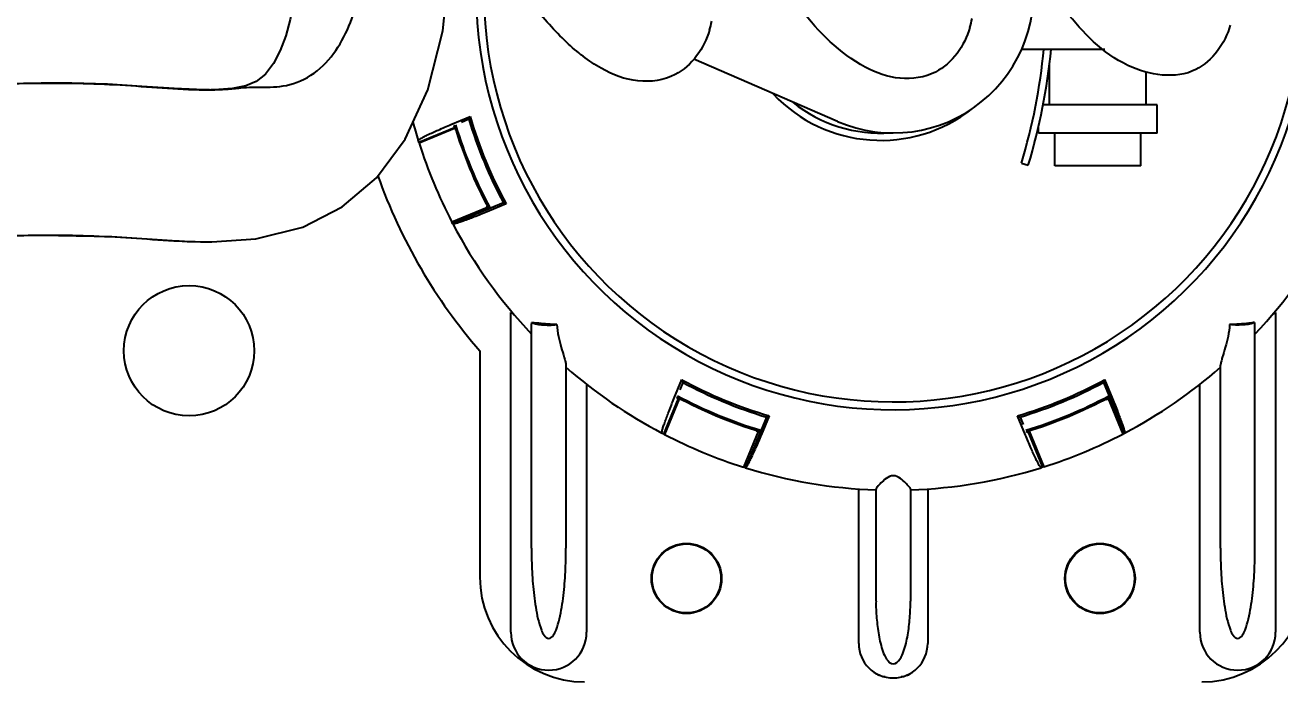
# Model space of a CAD drawing. Header units: millimetres. Extents: x 17886 to 18265, y -8727 to -7321.
# Drawn here: x 18008.861 to 18010.017, y -7651.038 to -7650.433 of the extents above; entities that cross this region are included whole.
import ezdxf

# ---------------------------------------------------------------- set-up
doc = ezdxf.new("R2010")
doc.units = ezdxf.units.MM
for name, color, linetype in [('2588541_VG10DXF_CONTINUOUS_LINE', 7, 'Continuous'), ('2706792_BM03DXF_CONTINUOUS_LINE', 7, 'Continuous'), ('3570570_DXF_CONTINUOUS_LINE', 7, 'Continuous'), ('3583940_CP01DXF_CONTINUOUS_LINE', 7, 'Continuous'), ('3583940_CP03DXF_CONTINUOUS_LINE', 7, 'Continuous'), ('3884027_DKREDXF_CONTINUOUS_LINE', 7, 'Continuous'), ('5D1026_DKVG0DXF_CONTINUOUS_LINE', 7, 'Continuous')]:
    doc.layers.add(name, color=color, linetype=linetype)
doc.styles.add('KOTE ZA MONNTAZU', font='simplex.shx', dxfattribs={"width": 0.7, "oblique": 8, "height": 1.4})
doc.dimstyles.new('KOTE ZA MONTAZU u cm', dxfattribs={"dimscale": 0, "dimtxt": 1.4, "dimasz": 1.25, "dimexe": 0.2, "dimexo": 0.1, "dimgap": 0.3, "dimtad": 1, "dimlfac": 10, "dimzin": 12, "dimdsep": 46, "dimtxsty": 'KOTE ZA MONNTAZU', "dimcen": 1.25, "dimclrt": 1, "dimadec": 0, "dimazin": 0, "dimtfac": 1, "dimtmove": 0, "dimatfit": 3, "dimfxl": 1, "dimtolj": 2, "dimtzin": 0, "dimarcsym": 0})

# ---------------------------------------------------------------- blocks, each defined once
blk = doc.blocks.new('*D216')
at = {"color": 0, "lineweight": -2, "transparency": 16777216}
for p, q in [((17999.3117, -7651.1527), (17999.3117, -7652.2336)), ((18013.3117, -7651.1527), (18013.3117, -7652.2336)), ((17999.9117, -7652.0336), (18012.7117, -7652.0336))]:
    blk.add_line(p, q, dxfattribs=at)
at = {"color": 0, "transparency": 16777216}
for points in [[(17999.9117, -7651.9336), (17999.9117, -7652.1336), (17999.3117, -7652.0336)], [(18012.7117, -7651.9336), (18012.7117, -7652.1336), (18013.3117, -7652.0336)]]:
    blk.add_solid(points, dxfattribs=at)
at = {"layer": 'Defpoints', "color": 0, "transparency": 16777216}
for p in [(17999.3117, -7651.0527), (18013.3117, -7651.0527), (18013.3117, -7652.0336)]:
    blk.add_point(p, dxfattribs=at)
at = {"color": 1, "transparency": 16777216, "insert": (18006.3117, -7651.5536), "char_height": 1.4, "width": 6.923188, "attachment_point": 5, "style": 'KOTE ZA MONNTAZU'}
blk.add_mtext('\\A2;{\\H0.4x;140cm}', dxfattribs=at)

msp = doc.modelspace()

# ---------------------------------------------------------------- linework, layer by layer
at = {"layer": '2588541_VG10DXF_CONTINUOUS_LINE', "color": 7, "linetype": 'Continuous'}
for p, q in [((18009.03057, -7650.49237), (18009.02547, -7650.49236)), ((18009.03057, -7650.49237), (18009.03176, -7650.49236)), ((18009.03194, -7650.63236), (18009.03281, -7650.63236))]:
    msp.add_line(p, q, dxfattribs=at)
for points in [[(18009.11235, -7650.36404), (18009.1118, -7650.37684), (18009.1103, -7650.39455), (18009.10803, -7650.41146), (18009.1049, -7650.42756), (18009.10077, -7650.44271), (18009.09564, -7650.45636), (18009.08945, -7650.46829), (18009.082, -7650.47802), (18009.07366, -7650.48471), (18009.06388, -7650.48886), (18009.05167, -7650.4912), (18009.03914, -7650.49217), (18009.03176, -7650.49236)], [(18009.03281, -7650.63236), (18009.07335, -7650.62955), (18009.11641, -7650.61884), (18009.15286, -7650.60022), (18009.18432, -7650.57357), (18009.21099, -7650.53785), (18009.23174, -7650.49259), (18009.24549, -7650.43823), (18009.25121, -7650.3836)], [(18009.02547, -7650.49236), (18008.99791, -7650.49128), (18008.96804, -7650.48922), (18008.93653, -7650.4872), (18008.90369, -7650.48621), (18008.87537, -7650.48621)], [(18008.87492, -7650.62623), (18008.94048, -7650.62765), (18009.00987, -7650.63203), (18009.03194, -7650.63236)]]:
    msp.add_lwpolyline(points, dxfattribs=at)
for points, knots in [([(18009.03176, -7650.49236), (18009.03651, -7650.49231), (18009.04573, -7650.49203), (18009.05847, -7650.49066), (18009.06989, -7650.48967), (18009.08496, -7650.49014), (18009.10615, -7650.48923), (18009.13118, -7650.47619), (18009.14992, -7650.45374), (18009.16672, -7650.41875), (18009.17282, -7650.39013), (18009.17546, -7650.37105)], [0, 0, 0, 0, 0.0657536, 0.127424, 0.1771531, 0.2240284, 0.3359808, 0.4663448, 0.6001571, 0.7337343, 1, 1, 1, 1]), ([(18008.87537, -7650.48621), (18008.90127, -7650.48595), (18008.95307, -7650.48722), (18009.0047, -7650.49255), (18009.03057, -7650.49237)], [0, 0, 0, 0, 0.5003018, 1, 1, 1, 1]), ([(18008.87492, -7650.62623), (18008.9011, -7650.62593), (18008.95349, -7650.62767), (18009.00574, -7650.63256), (18009.03194, -7650.63236)], [0, 0, 0, 0, 0.4999355, 1, 1, 1, 1])]:
    msp.add_open_spline(points, degree=3, knots=knots, dxfattribs=at)
for points in [[(18008.81033, -7650.48722), (18008.83201, -7650.48701), (18008.85368, -7650.48644), (18008.87537, -7650.48621)], [(18008.81347, -7650.6272), (18008.83395, -7650.62699), (18008.85443, -7650.62646), (18008.87492, -7650.62623)]]:
    msp.add_open_spline(points, degree=3, dxfattribs=at)
at = {"layer": '2706792_BM03DXF_CONTINUOUS_LINE', "color": 7, "linetype": 'Continuous'}
msp.add_line((18009.60927, -7650.52153), (18009.47679, -7650.46422), dxfattribs=at)
msp.add_arc((18009.66068, -7650.40268), 0.1295, 246.6075, 11.03366, dxfattribs=at)
at = {"layer": '3570570_DXF_CONTINUOUS_LINE', "color": 7, "linetype": 'Continuous'}
msp.add_circle((18009.01168, -7650.73268), 0.06, dxfattribs=at)
at = {"layer": '3583940_CP01DXF_CONTINUOUS_LINE', "color": 6, "linetype": 'Continuous'}
for p, q in [((18009.25304, -7650.52448), (18009.27074, -7650.51715)), ((18009.26959, -7650.51956), (18009.26276, -7650.52239)), ((18009.27074, -7650.51715), (18009.26959, -7650.51956)), ((18009.22348, -7650.54067), (18009.25623, -7650.52711)), ((18009.22363, -7650.54118), (18009.25638, -7650.52761)), ((18009.25648, -7650.52793), (18009.22374, -7650.5415)), ((18009.2558, -7650.52572), (18009.25638, -7650.52761)), ((18009.25648, -7650.52793), (18009.25675, -7650.52878)), ((18009.25675, -7650.52878), (18009.25702, -7650.52866)), ((18009.22363, -7650.54118), (18009.22292, -7650.53889)), ((18009.2867, -7650.60068), (18009.25395, -7650.61424)), ((18009.30149, -7650.59657), (18009.25482, -7650.6159)), ((18009.28643, -7650.59896), (18009.28591, -7650.59917)), ((18009.28591, -7650.59917), (18009.2874, -7650.60198)), ((18009.30401, -7650.59746), (18009.28631, -7650.60479)), ((18009.30401, -7650.59746), (18009.30149, -7650.59657)), ((18009.25482, -7650.6159), (18009.25395, -7650.61424)), ((18009.30826, -7650.99196), (18009.30826, -7650.69758)), ((18010.01311, -7650.69758), (18010.01311, -7650.99196)), ((18009.32731, -7650.91464), (18009.32731, -7650.71069)), ((18009.99406, -7650.91464), (18009.99406, -7650.71069)), ((18009.27968, -7650.7329), (18009.27968, -7650.94116)), ((18009.35906, -7650.74592), (18009.35906, -7650.91464)), ((18009.96231, -7650.91464), (18009.96231, -7650.74592)), ((18009.45857, -7650.77705), (18009.4659, -7650.75935)), ((18009.46679, -7650.76187), (18009.46396, -7650.7687)), ((18009.4659, -7650.75935), (18009.46679, -7650.76187)), ((18009.85547, -7650.75935), (18009.85458, -7650.76187)), ((18009.85458, -7650.76187), (18009.87391, -7650.80854)), ((18009.85547, -7650.75935), (18009.8628, -7650.77705)), ((18009.37811, -7650.76371), (18009.37811, -7650.99196)), ((18009.94326, -7650.99196), (18009.94326, -7650.76371)), ((18009.46344, -7650.77706), (18009.44988, -7650.80981)), ((18009.46314, -7650.7769), (18009.4642, -7650.77746)), ((18009.4642, -7650.77746), (18009.46441, -7650.77695)), ((18009.85693, -7650.77695), (18009.85715, -7650.77747)), ((18009.85715, -7650.77747), (18009.85868, -7650.77666)), ((18009.85868, -7650.77666), (18009.85999, -7650.77597)), ((18009.85868, -7650.77666), (18009.87225, -7650.80941)), ((18009.5438, -7650.79377), (18009.52447, -7650.84044)), ((18009.54621, -7650.79262), (18009.53888, -7650.81032)), ((18009.54621, -7650.79262), (18009.5438, -7650.79377)), ((18009.78249, -7650.81032), (18009.77516, -7650.79262)), ((18009.77516, -7650.79262), (18009.77757, -7650.79377)), ((18009.77757, -7650.79377), (18009.7804, -7650.8006)), ((18009.44911, -7650.80941), (18009.44746, -7650.80854)), ((18009.53624, -7650.80713), (18009.52268, -7650.83988)), ((18009.53484, -7650.80605), (18009.5346, -7650.80662)), ((18009.5346, -7650.80662), (18009.53624, -7650.80713)), ((18009.53624, -7650.80713), (18009.53766, -7650.80756)), ((18009.78373, -7650.80756), (18009.78562, -7650.80698)), ((18009.79868, -7650.83989), (18009.78511, -7650.80713)), ((18009.79919, -7650.83973), (18009.78562, -7650.80698)), ((18009.78594, -7650.80688), (18009.78674, -7650.80663)), ((18009.78594, -7650.80688), (18009.79951, -7650.83962)), ((18009.78674, -7650.80663), (18009.78663, -7650.80635)), ((18009.87391, -7650.80854), (18009.87225, -7650.80941)), ((18009.44988, -7650.80981), (18009.44958, -7650.80965)), ((18009.52447, -7650.84044), (18009.52268, -7650.83988)), ((18009.79919, -7650.83973), (18009.7969, -7650.84044)), ((18009.62893, -7651.00225), (18009.62893, -7650.86005)), ((18009.64481, -7650.9632), (18009.64481, -7650.86023)), ((18009.67656, -7650.86023), (18009.67656, -7650.9632)), ((18009.69243, -7650.86005), (18009.69243, -7651.00225))]:
    msp.add_line(p, q, dxfattribs=at)
at = {"layer": '3583940_CP01DXF_CONTINUOUS_LINE', "color": 7, "linetype": 'Continuous'}
for p, q in [((18009.30826, -7650.69758), (18009.31113, -7650.69933)), ((18010.01069, -7650.6988), (18010.01311, -7650.69758)), ((18009.44911, -7650.80941), (18009.46267, -7650.77665)), ((18009.44958, -7650.80965), (18009.46314, -7650.7769)), ((18009.46314, -7650.7769), (18009.46267, -7650.77665)), ((18009.44911, -7650.80941), (18009.44958, -7650.80965))]:
    msp.add_line(p, q, dxfattribs=at)
at = {"layer": '3583940_CP01DXF_CONTINUOUS_LINE', "color": 6, "linetype": 'Continuous'}
for centre, radius in [((18009.47018, -7650.94243), 0.03233), ((18009.47018, -7650.94243), 0.03175), ((18009.85118, -7650.94243), 0.03233), ((18009.85118, -7650.94243), 0.03175)]:
    msp.add_circle(centre, radius, dxfattribs=at)
for centre, radius, start, end in [((18009.66068, -7650.40268), 0.38436, 178.05162, 10.41973), ((18009.66068, -7650.40268), 0.37719, 178.28265, 9.27887), ((18009.66068, -7650.40268), 0.40819, 196.63954, 208.36046), ((18009.66068, -7650.40268), 0.4064, 196.36015, 208.63985), ((18009.66068, -7650.40268), 0.45847, 195.10897, 197.28417), ((18009.66068, -7650.40268), 0.45847, 197.62548, 207.48142), ((18009.66068, -7650.40268), 0.50419, 199.58891, 220.91629), ((18009.66068, -7650.40268), 0.45847, 207.71583, 223.35227), ((18009.66068, -7650.40268), 0.45847, 316.64773, 332.28417), ((18009.66068, -7650.40268), 0.45847, 228.86049, 242.28417), ((18009.66068, -7650.40268), 0.45847, 297.71583, 311.13951), ((18009.66068, -7650.40268), 0.4064, 241.36015, 253.63985), ((18009.66068, -7650.40268), 0.40819, 241.63954, 253.36046), ((18009.66068, -7650.40268), 0.4064, 286.36015, 298.63985), ((18009.66068, -7650.40268), 0.40819, 286.63954, 298.36046), ((18009.66068, -7650.40268), 0.42316, 241.90378, 242.10025), ((18009.66068, -7650.40268), 0.45847, 242.62548, 252.48142), ((18009.66068, -7650.40268), 0.45847, 287.62548, 297.48142), ((18009.66068, -7650.40268), 0.45847, 252.71583, 268.01568), ((18009.66068, -7650.40268), 0.45847, 271.98432, 287.28417), ((18009.3762, -7650.94116), 0.09652, 180, 270), ((18009.94516, -7650.94116), 0.09652, 270, 0), ((18009.34318, -7650.99196), 0.03492, 180, 0), ((18009.97818, -7650.99196), 0.03492, 180, 0), ((18009.66068, -7651.00225), 0.03175, 180, 0)]:
    msp.add_arc(centre, radius, start, end, dxfattribs=at)
for points, knots in [([(18009.22292, -7650.53889), (18009.22284, -7650.53865), (18009.22391, -7650.53802), (18009.22527, -7650.53707), (18009.22816, -7650.53561), (18009.23348, -7650.53298), (18009.24194, -7650.52917), (18009.24913, -7650.5261), (18009.25304, -7650.52448)], [0, 0, 0, 0, 0.0226428, 0.0810133, 0.1740627, 0.2983475, 0.6207744, 1, 1, 1, 1]), ([(18009.25627, -7650.52536), (18009.25615, -7650.52543), (18009.25602, -7650.52552), (18009.25579, -7650.52566), (18009.2558, -7650.52572)], [0, 0, 0, 0, 0.7195078, 1, 1, 1, 1]), ([(18009.28631, -7650.60479), (18009.2824, -7650.60642), (18009.27515, -7650.60933), (18009.26647, -7650.61262), (18009.26084, -7650.61452), (18009.25776, -7650.61553), (18009.25614, -7650.61582), (18009.25493, -7650.61613), (18009.25482, -7650.6159)], [0, 0, 0, 0, 0.3792254, 0.7016535, 0.825945, 0.9189879, 0.9773596, 1, 1, 1, 1]), ([(18009.2874, -7650.60198), (18009.28742, -7650.60203), (18009.28769, -7650.60196), (18009.28784, -7650.60194), (18009.28798, -7650.6019)], [0, 0, 0, 0, 0.2788974, 1, 1, 1, 1]), ([(18009.32769, -7650.70665), (18009.32854, -7650.70739), (18009.33167, -7650.70814), (18009.33924, -7650.70922), (18009.346, -7650.70915), (18009.35069, -7650.70867)], [0, 0, 0, 0, 0.145206, 0.3937761, 1, 1, 1, 1]), ([(18009.35069, -7650.70867), (18009.34864, -7650.70858), (18009.34095, -7650.70817), (18009.33327, -7650.70749), (18009.32769, -7650.70665)], [0, 0, 0, 0, 0.2665121, 1, 1, 1, 1]), ([(18009.35069, -7650.70867), (18009.35084, -7650.71229), (18009.35193, -7650.71937), (18009.3545, -7650.72939), (18009.35692, -7650.73715), (18009.35844, -7650.74254), (18009.35906, -7650.7449), (18009.35906, -7650.74592)], [0, 0, 0, 0, 0.2844553, 0.5587363, 0.8117554, 0.9202061, 1, 1, 1, 1]), ([(18009.97068, -7650.70867), (18009.97053, -7650.71229), (18009.96944, -7650.71937), (18009.96686, -7650.72939), (18009.96445, -7650.73715), (18009.96293, -7650.74254), (18009.96231, -7650.7449), (18009.96231, -7650.74592)], [0, 0, 0, 0, 0.2844553, 0.5587363, 0.8117554, 0.9202061, 1, 1, 1, 1]), ([(18009.99368, -7650.70665), (18009.99283, -7650.70739), (18009.98969, -7650.70814), (18009.98213, -7650.70922), (18009.97537, -7650.70915), (18009.97068, -7650.70867)], [0, 0, 0, 0, 0.145206, 0.3937761, 1, 1, 1, 1]), ([(18009.99368, -7650.70665), (18009.99193, -7650.70691), (18009.9843, -7650.70789), (18009.97661, -7650.70841), (18009.97068, -7650.70867)], [0, 0, 0, 0, 0.2296685, 1, 1, 1, 1]), ([(18009.44746, -7650.80854), (18009.44723, -7650.80843), (18009.44754, -7650.80722), (18009.44783, -7650.8056), (18009.44884, -7650.80252), (18009.45074, -7650.79689), (18009.45403, -7650.78821), (18009.45695, -7650.78096), (18009.45857, -7650.77705)], [0, 0, 0, 0, 0.0226435, 0.0810152, 0.1740653, 0.2983507, 0.6207771, 1, 1, 1, 1]), ([(18009.46147, -7650.77539), (18009.46143, -7650.77552), (18009.46141, -7650.77568), (18009.46134, -7650.77595), (18009.46139, -7650.77597)], [0, 0, 0, 0, 0.7195078, 1, 1, 1, 1]), ([(18009.85999, -7650.77597), (18009.86004, -7650.77594), (18009.85997, -7650.77567), (18009.85995, -7650.77552), (18009.85991, -7650.77538)], [0, 0, 0, 0, 0.2788974, 1, 1, 1, 1]), ([(18009.8628, -7650.77705), (18009.86442, -7650.78096), (18009.86734, -7650.78821), (18009.87063, -7650.79689), (18009.87253, -7650.80252), (18009.87354, -7650.8056), (18009.87383, -7650.80722), (18009.87414, -7650.80843), (18009.87391, -7650.80854)], [0, 0, 0, 0, 0.3792254, 0.7016535, 0.825945, 0.9189879, 0.9773596, 1, 1, 1, 1]), ([(18009.53766, -7650.80756), (18009.53771, -7650.80758), (18009.53785, -7650.80734), (18009.53794, -7650.80722), (18009.53801, -7650.8071)], [0, 0, 0, 0, 0.2787501, 1, 1, 1, 1]), ([(18009.78336, -7650.80709), (18009.78344, -7650.80721), (18009.78353, -7650.80734), (18009.78367, -7650.80757), (18009.78373, -7650.80756)], [0, 0, 0, 0, 0.7195078, 1, 1, 1, 1]), ([(18009.53888, -7650.81032), (18009.53726, -7650.81423), (18009.53419, -7650.82142), (18009.53038, -7650.82988), (18009.52775, -7650.83521), (18009.52629, -7650.8381), (18009.52534, -7650.83945), (18009.52471, -7650.84052), (18009.52447, -7650.84044)], [0, 0, 0, 0, 0.3792254, 0.7016535, 0.825945, 0.9189879, 0.9773596, 1, 1, 1, 1]), ([(18009.7969, -7650.84044), (18009.79666, -7650.84052), (18009.79602, -7650.83945), (18009.79508, -7650.8381), (18009.79362, -7650.83521), (18009.79099, -7650.82988), (18009.78718, -7650.82142), (18009.78411, -7650.81423), (18009.78249, -7650.81032)], [0, 0, 0, 0, 0.0226428, 0.0810133, 0.1740627, 0.2983475, 0.6207744, 1, 1, 1, 1]), ([(18009.67656, -7650.86023), (18009.67656, -7650.85936), (18009.67468, -7650.85734), (18009.67177, -7650.85413), (18009.66728, -7650.85016), (18009.66069, -7650.84654), (18009.65409, -7650.85016), (18009.6496, -7650.85413), (18009.64669, -7650.85734), (18009.64481, -7650.85936), (18009.64481, -7650.86023)], [0, 0, 0, 0, 0.063297, 0.1780635, 0.3270383, 0.4999755, 0.6729464, 0.8219252, 0.9366918, 1, 1, 1, 1]), ([(18009.32731, -7650.91464), (18009.32729, -7650.92189), (18009.32768, -7650.9364), (18009.32908, -7650.95448), (18009.33106, -7650.96887), (18009.33305, -7650.97953), (18009.33569, -7650.98838), (18009.33841, -7650.99471), (18009.34318, -7650.99936), (18009.34796, -7650.99472), (18009.35068, -7650.98838), (18009.35332, -7650.97953), (18009.35531, -7650.96887), (18009.35729, -7650.95448), (18009.3587, -7650.9364), (18009.35906, -7650.92189), (18009.35906, -7650.91464)], [0, 0, 0, 0, 0.1252767, 0.250546, 0.3131862, 0.3758196, 0.4384109, 0.4696863, 0.4999634, 0.5303155, 0.5615887, 0.6241804, 0.6868138, 0.749454, 0.8747233, 1, 1, 1, 1]), ([(18009.96231, -7650.91464), (18009.96229, -7650.92189), (18009.96268, -7650.9364), (18009.96408, -7650.95448), (18009.96606, -7650.96887), (18009.96805, -7650.97953), (18009.97069, -7650.98838), (18009.97341, -7650.99471), (18009.97818, -7650.99936), (18009.98296, -7650.99472), (18009.98568, -7650.98838), (18009.98832, -7650.97953), (18009.99031, -7650.96887), (18009.99229, -7650.95448), (18009.9937, -7650.9364), (18009.99406, -7650.92189), (18009.99406, -7650.91464)], [0, 0, 0, 0, 0.1252767, 0.250546, 0.3131862, 0.3758196, 0.4384109, 0.4696863, 0.4999634, 0.5303155, 0.5615887, 0.6241804, 0.6868138, 0.749454, 0.8747233, 1, 1, 1, 1]), ([(18009.64481, -7650.9632), (18009.64458, -7650.96842), (18009.6453, -7650.97888), (18009.64672, -7650.9919), (18009.6488, -7651.00212), (18009.65111, -7651.00972), (18009.65382, -7651.01661), (18009.66068, -7651.02337), (18009.66755, -7651.01661), (18009.67025, -7651.00972), (18009.67258, -7651.00212), (18009.67464, -7650.9919), (18009.67618, -7650.97888), (18009.67656, -7650.96842), (18009.67656, -7650.9632)], [0, 0, 0, 0, 0.1255892, 0.2511621, 0.3139609, 0.3767442, 0.4394331, 0.5000017, 0.5605672, 0.6232557, 0.6860391, 0.7488379, 0.8744105, 1, 1, 1, 1])]:
    msp.add_open_spline(points, degree=3, knots=knots, dxfattribs=at)
for points in [[(18009.32731, -7650.71069), (18009.32731, -7650.70934), (18009.32746, -7650.70799), (18009.32769, -7650.70665)], [(18009.99406, -7650.71069), (18009.99406, -7650.70934), (18009.99391, -7650.70799), (18009.99368, -7650.70665)]]:
    msp.add_open_spline(points, degree=3, dxfattribs=at)
at = {"layer": '3583940_CP01DXF_CONTINUOUS_LINE', "color": 7, "linetype": 'Continuous'}
for points, knots in [([(18009.65327, -7651.03312), (18009.65136, -7651.03284), (18009.64852, -7651.03225), (18009.64539, -7651.03082), (18009.64493, -7651.02981)], [0, 0, 0, 0, 0.6369244, 1, 1, 1, 1]), ([(18009.67644, -7651.02981), (18009.67598, -7651.03082), (18009.67285, -7651.03225), (18009.67001, -7651.03284), (18009.6681, -7651.03312)], [0, 0, 0, 0, 0.3632577, 1, 1, 1, 1])]:
    msp.add_open_spline(points, degree=3, knots=knots, dxfattribs=at)
at = {"layer": '3583940_CP03DXF_CONTINUOUS_LINE', "color": 6, "linetype": 'Continuous'}
for start, end in [(196.87528, 208.12612), (241.87528, 253.12604), (286.87528, 298.12612)]:
    msp.add_arc((18009.66068, -7650.40268), 0.42266, start, end, dxfattribs=at)
at = {"layer": '3583940_CP03DXF_CONTINUOUS_LINE', "color": 7, "linetype": 'Continuous'}
for start, end in [(196.84295, 208.15815), (241.84295, 253.15809), (286.84295, 298.15815)]:
    msp.add_arc((18009.66068, -7650.40268), 0.42139, start, end, dxfattribs=at)
at = {"layer": '3884027_DKREDXF_CONTINUOUS_LINE', "color": 6, "linetype": 'Continuous'}
for centre, radius, start, end in [((18009.63836, -7650.40792), 0.0969, 343.68365, 348.74098), ((18009.3985, -7650.41025), 0.09676, 343.66219, 348.68028)]:
    msp.add_arc(centre, radius, start, end, dxfattribs=at)
for points, knots in [([(18009.45976, -7650.4784), (18009.44942, -7650.4837), (18009.42445, -7650.48731), (18009.38931, -7650.47351), (18009.35732, -7650.44826), (18009.33851, -7650.42663), (18009.32934, -7650.4145)], [0, 0, 0, 0, 0.2232185, 0.4521682, 0.7079607, 1, 1, 1, 1]), ([(18009.69966, -7650.47604), (18009.68979, -7650.48104), (18009.66626, -7650.48467), (18009.61946, -7650.4674), (18009.5921, -7650.43926), (18009.57566, -7650.4185)], [0, 0, 0, 0, 0.2266519, 0.4573823, 1, 1, 1, 1]), ([(18009.9396, -7650.47373), (18009.9209, -7650.48311), (18009.8675, -7650.47442), (18009.83572, -7650.43978), (18009.81974, -7650.42021)], [0, 0, 0, 0, 0.4530432, 1, 1, 1, 1])]:
    msp.add_open_spline(points, degree=3, knots=knots, dxfattribs=at)
for points in [[(18009.49135, -7650.43747), (18009.48649, -7650.45401), (18009.47509, -7650.47054), (18009.45976, -7650.4784)], [(18009.73136, -7650.43514), (18009.7265, -7650.45169), (18009.71505, -7650.46826), (18009.69966, -7650.47604)], [(18009.97136, -7650.43284), (18009.9665, -7650.4494), (18009.95503, -7650.46599), (18009.9396, -7650.47373)]]:
    msp.add_open_spline(points, degree=3, dxfattribs=at)
at = {"layer": '5D1026_DKVG0DXF_CONTINUOUS_LINE', "color": 7, "linetype": 'Continuous'}
for p, q in [((18009.77871, -7650.45488), (18009.85558, -7650.45488)), ((18009.80468, -7650.50638), (18009.80468, -7650.46859)), ((18009.89388, -7650.50638), (18009.89388, -7650.47663)), ((18009.90388, -7650.50638), (18009.79879, -7650.50638)), ((18009.90388, -7650.53238), (18009.90388, -7650.50638)), ((18009.79468, -7650.53238), (18009.79468, -7650.52574)), ((18009.90388, -7650.53238), (18009.79469, -7650.53238)), ((18009.80958, -7650.56238), (18009.80958, -7650.53238)), ((18009.88898, -7650.56238), (18009.88898, -7650.53238)), ((18009.77881, -7650.55988), (18009.78513, -7650.56178)), ((18009.88898, -7650.56238), (18009.80958, -7650.56238))]:
    msp.add_line(p, q, dxfattribs=at)
for centre, radius, start, end in [((18009.25743, -7650.40238), 0.54465, 343.19134, 354.46855), ((18009.25743, -7650.40238), 0.55125, 343.19134, 354.53498), ((18009.64928, -7650.40238), 0.1366, 223.39801, 308.17922), ((18009.64928, -7650.40238), 0.13, 231.48803, 273.95018)]:
    msp.add_arc(centre, radius, start, end, dxfattribs=at)

# ---------------------------------------------------------------- dimensions: what is measured, and where the dimension line sits
at = {"color": 4}
dim = msp.add_linear_dim(base=(18013.31168, -7652.03356), p1=(17999.31168, -7651.05268), p2=(18013.31168, -7651.05268), text='{\\H0.4x;<>}', dimstyle='KOTE ZA MONTAZU u cm', override={"dimscale": 1, "dimasz": 0.6, "dimexe": 0.2, "dimgap": 0.2, "dimpost": 'cm'}, dxfattribs=at)
dim.commit()
dim.dimension.update_dxf_attribs({"geometry": '*D216', "text_midpoint": (18006.31168, -7652.03356), "dimtype": 160})

doc.saveas('drawing.dxf')
